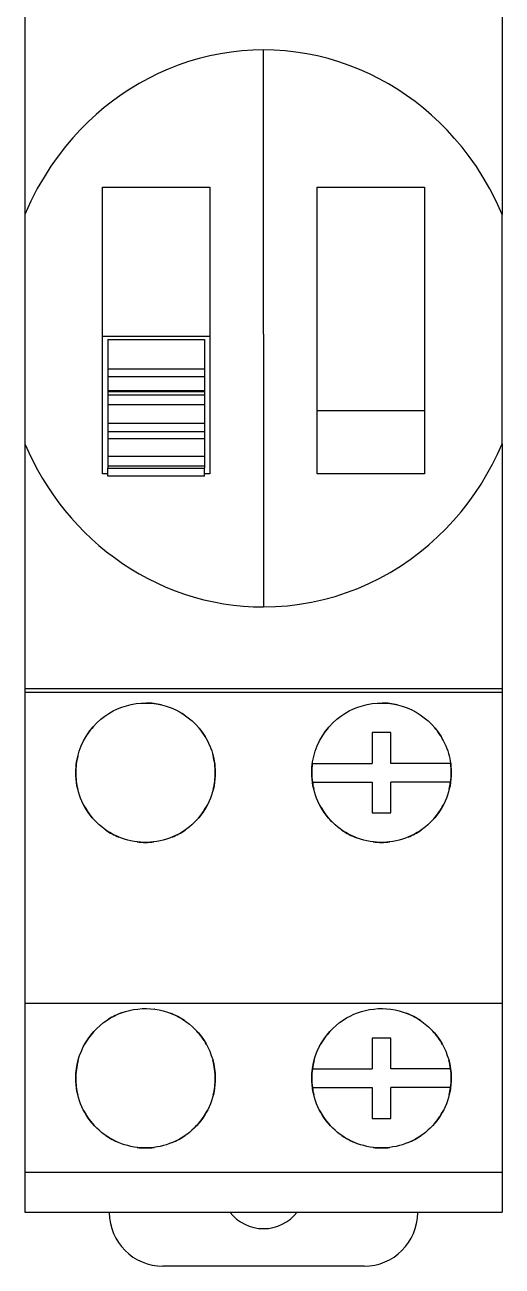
# Model space of a CAD drawing. Header units: millimetres. Extents: x 2268 to 4339, y 1619 to 2163.
# Drawn here: x 4279.38 to 4296.43, y 1779.84 to 1824.19 of the extents above; entities that cross this region are included whole.
import ezdxf

# ---------------------------------------------------------------- set-up
doc = ezdxf.new("R2010")
doc.units = ezdxf.units.MM

msp = doc.modelspace()

# ---------------------------------------------------------------- linework, layer by layer
for p, q in [((4279.38, 1825.39), (4279.38, 1817.421)), ((4296.427, 1825.39), (4296.427, 1817.421)), ((4285.606, 1822.991), (4285.23, 1822.88)), ((4285.986, 1823.085), (4285.606, 1822.991)), ((4286.368, 1823.162), (4285.986, 1823.085)), ((4286.752, 1823.221), (4286.368, 1823.162)), ((4287.135, 1823.264), (4286.752, 1823.221)), ((4287.519, 1823.289), (4287.135, 1823.264)), ((4287.903, 1823.297), (4287.519, 1823.289)), ((4288.29, 1823.289), (4287.903, 1823.297)), ((4287.903, 1813.148), (4287.903, 1823.297)), ((4288.676, 1823.263), (4288.29, 1823.289)), ((4289.061, 1823.22), (4288.676, 1823.263)), ((4289.447, 1823.16), (4289.061, 1823.22)), ((4289.832, 1823.082), (4289.447, 1823.16)), ((4290.214, 1822.987), (4289.832, 1823.082)), ((4290.592, 1822.876), (4290.214, 1822.987)), ((4284.497, 1822.611), (4284.142, 1822.453)), ((4284.86, 1822.753), (4284.497, 1822.611)), ((4285.23, 1822.88), (4284.86, 1822.753)), ((4290.963, 1822.747), (4290.592, 1822.876)), ((4291.328, 1822.603), (4290.963, 1822.747)), ((4291.684, 1822.444), (4291.328, 1822.603)), ((4283.458, 1822.097), (4283.132, 1821.899)), ((4283.795, 1822.282), (4283.458, 1822.097)), ((4284.142, 1822.453), (4283.795, 1822.282)), ((4292.031, 1822.271), (4291.684, 1822.444)), ((4292.369, 1822.084), (4292.031, 1822.271)), ((4292.697, 1821.885), (4292.369, 1822.084)), ((4282.816, 1821.69), (4282.51, 1821.469)), ((4283.132, 1821.899), (4282.816, 1821.69)), ((4293.013, 1821.674), (4292.697, 1821.885)), ((4293.319, 1821.452), (4293.013, 1821.674)), ((4282.213, 1821.236), (4281.924, 1820.989)), ((4282.51, 1821.469), (4282.213, 1821.236)), ((4293.615, 1821.218), (4293.319, 1821.452)), ((4293.903, 1820.97), (4293.615, 1821.218)), ((4281.642, 1820.728), (4281.366, 1820.451)), ((4281.924, 1820.989), (4281.642, 1820.728)), ((4294.185, 1820.709), (4293.903, 1820.97)), ((4294.46, 1820.431), (4294.185, 1820.709)), ((4281.366, 1820.451), (4281.095, 1820.156)), ((4294.729, 1820.137), (4294.46, 1820.431)), ((4280.829, 1819.842), (4280.568, 1819.505)), ((4281.095, 1820.156), (4280.829, 1819.842)), ((4294.993, 1819.822), (4294.729, 1820.137)), ((4295.252, 1819.487), (4294.993, 1819.822)), ((4280.568, 1819.505), (4280.313, 1819.145)), ((4295.505, 1819.128), (4295.252, 1819.487)), ((4280.313, 1819.145), (4280.064, 1818.757)), ((4295.751, 1818.742), (4295.505, 1819.128)), ((4280.064, 1818.757), (4279.824, 1818.341)), ((4295.988, 1818.33), (4295.751, 1818.742)), ((4279.824, 1818.341), (4279.595, 1817.896)), ((4282.157, 1808.152), (4282.157, 1818.399)), ((4282.157, 1818.399), (4285.988, 1818.399)), ((4285.988, 1818.399), (4285.988, 1808.152)), ((4289.819, 1808.152), (4289.819, 1818.399)), ((4289.819, 1818.399), (4293.65, 1818.399)), ((4293.65, 1818.399), (4293.65, 1808.152)), ((4296.214, 1817.89), (4295.988, 1818.33)), ((4279.595, 1817.896), (4279.38, 1817.421)), ((4296.427, 1817.421), (4296.214, 1817.89)), ((4279.38, 1817.421), (4279.38, 1809.229)), ((4296.427, 1809.229), (4296.427, 1817.421)), ((4287.903, 1813.148), (4287.903, 1803.395)), ((4282.157, 1813.069), (4285.988, 1813.069)), ((4282.349, 1812.952), (4285.796, 1812.952)), ((4282.349, 1812.952), (4282.349, 1812.909)), ((4282.349, 1812.909), (4282.349, 1812.866)), ((4282.349, 1812.866), (4282.349, 1812.822)), ((4282.349, 1812.822), (4282.349, 1812.779)), ((4282.349, 1812.779), (4282.349, 1812.736)), ((4282.349, 1812.736), (4282.349, 1812.694)), ((4285.796, 1812.952), (4285.796, 1812.909)), ((4285.796, 1812.909), (4285.796, 1812.866)), ((4285.796, 1812.866), (4285.796, 1812.822)), ((4285.796, 1812.822), (4285.796, 1812.779)), ((4285.796, 1812.779), (4285.796, 1812.736)), ((4285.796, 1812.736), (4285.796, 1812.694)), ((4282.349, 1812.694), (4282.349, 1812.651)), ((4282.349, 1812.651), (4282.349, 1812.609)), ((4282.349, 1812.609), (4282.349, 1812.568)), ((4282.349, 1812.568), (4282.349, 1812.527)), ((4282.349, 1812.527), (4282.349, 1812.487)), ((4282.349, 1812.487), (4282.349, 1812.447)), ((4282.349, 1812.447), (4282.349, 1812.408)), ((4282.349, 1812.408), (4282.349, 1812.371)), ((4282.349, 1812.371), (4282.349, 1812.334)), ((4282.349, 1812.334), (4282.349, 1812.298)), ((4282.349, 1812.298), (4282.349, 1812.263)), ((4282.349, 1812.263), (4282.349, 1812.23)), ((4285.796, 1812.694), (4285.796, 1812.651)), ((4285.796, 1812.651), (4285.796, 1812.609)), ((4285.796, 1812.609), (4285.796, 1812.568)), ((4285.796, 1812.568), (4285.796, 1812.527)), ((4285.796, 1812.527), (4285.796, 1812.487)), ((4285.796, 1812.487), (4285.796, 1812.447)), ((4285.796, 1812.447), (4285.796, 1812.408)), ((4285.796, 1812.408), (4285.796, 1812.371)), ((4285.796, 1812.371), (4285.796, 1812.334)), ((4285.796, 1812.334), (4285.796, 1812.298)), ((4285.796, 1812.298), (4285.796, 1812.263)), ((4285.796, 1812.263), (4285.796, 1812.23)), ((4282.349, 1812.23), (4282.349, 1812.198)), ((4282.349, 1812.198), (4282.349, 1812.167)), ((4282.349, 1812.167), (4282.349, 1812.137)), ((4282.349, 1812.137), (4282.349, 1812.109)), ((4282.349, 1812.109), (4282.349, 1812.083)), ((4282.349, 1812.083), (4282.349, 1812.058)), ((4282.349, 1812.058), (4282.349, 1812.034)), ((4282.349, 1812.034), (4282.349, 1812.013)), ((4282.349, 1812.013), (4282.349, 1811.993)), ((4282.349, 1811.993), (4282.349, 1811.975)), ((4282.349, 1811.975), (4282.349, 1811.958)), ((4282.349, 1811.958), (4282.349, 1811.944)), ((4282.349, 1811.944), (4282.349, 1811.931)), ((4282.349, 1811.931), (4282.349, 1811.92)), ((4282.349, 1811.92), (4282.349, 1811.911)), ((4282.349, 1811.911), (4282.349, 1811.904)), ((4282.349, 1811.904), (4282.349, 1811.899)), ((4282.349, 1811.899), (4285.796, 1811.899)), ((4282.349, 1811.899), (4282.349, 1811.631)), ((4285.796, 1812.23), (4285.796, 1812.198)), ((4285.796, 1812.198), (4285.796, 1812.167)), ((4285.796, 1812.167), (4285.796, 1812.137)), ((4285.796, 1812.137), (4285.796, 1812.109)), ((4285.796, 1812.109), (4285.796, 1812.083)), ((4285.796, 1812.083), (4285.796, 1812.058)), ((4285.796, 1812.058), (4285.796, 1812.034)), ((4285.796, 1812.034), (4285.796, 1812.013)), ((4285.796, 1812.013), (4285.796, 1811.993)), ((4285.796, 1811.993), (4285.796, 1811.975)), ((4285.796, 1811.975), (4285.796, 1811.958)), ((4285.796, 1811.958), (4285.796, 1811.944)), ((4285.796, 1811.944), (4285.796, 1811.931)), ((4285.796, 1811.931), (4285.796, 1811.92)), ((4285.796, 1811.92), (4285.796, 1811.911)), ((4285.796, 1811.911), (4285.796, 1811.904)), ((4285.796, 1811.904), (4285.796, 1811.899)), ((4285.796, 1811.899), (4285.796, 1811.631)), ((4282.349, 1811.631), (4285.796, 1811.631)), ((4282.349, 1811.631), (4282.349, 1811.131)), ((4285.796, 1811.631), (4285.796, 1811.131)), ((4282.349, 1811.131), (4282.349, 1811.099)), ((4282.349, 1811.131), (4285.796, 1811.131)), ((4282.349, 1811.099), (4282.349, 1811.097)), ((4282.349, 1811.099), (4285.796, 1811.099)), ((4282.349, 1811.097), (4282.349, 1811.095)), ((4282.349, 1811.095), (4282.349, 1811.092)), ((4282.349, 1811.092), (4282.349, 1811.089)), ((4282.349, 1811.089), (4282.349, 1811.085)), ((4282.349, 1811.085), (4282.349, 1811.08)), ((4282.349, 1811.08), (4282.349, 1811.075)), ((4282.349, 1811.075), (4282.349, 1811.07)), ((4282.349, 1811.07), (4282.349, 1811.064)), ((4282.349, 1811.064), (4282.349, 1811.057)), ((4282.349, 1811.057), (4282.349, 1811.05)), ((4282.349, 1811.05), (4282.349, 1811.042)), ((4282.349, 1811.042), (4282.349, 1811.034)), ((4282.349, 1811.034), (4282.349, 1811.026)), ((4282.349, 1811.026), (4282.349, 1811.017)), ((4282.349, 1811.017), (4282.349, 1811.007)), ((4282.349, 1811.007), (4282.349, 1810.998)), ((4282.349, 1810.998), (4282.349, 1810.987)), ((4282.349, 1810.987), (4282.349, 1810.977)), ((4282.349, 1810.977), (4282.349, 1810.96)), ((4282.349, 1810.977), (4285.796, 1810.977)), ((4282.349, 1810.96), (4282.349, 1810.943)), ((4282.349, 1810.943), (4282.349, 1810.925)), ((4285.796, 1811.131), (4285.796, 1811.099)), ((4285.796, 1811.099), (4285.796, 1811.097)), ((4285.796, 1811.097), (4285.796, 1811.095)), ((4285.796, 1811.095), (4285.796, 1811.092)), ((4285.796, 1811.092), (4285.796, 1811.089)), ((4285.796, 1811.089), (4285.796, 1811.085)), ((4285.796, 1811.085), (4285.796, 1811.08)), ((4285.796, 1811.08), (4285.796, 1811.075)), ((4285.796, 1811.075), (4285.796, 1811.07)), ((4285.796, 1811.07), (4285.796, 1811.064)), ((4285.796, 1811.064), (4285.796, 1811.057)), ((4285.796, 1811.057), (4285.796, 1811.05)), ((4285.796, 1811.05), (4285.796, 1811.042)), ((4285.796, 1811.042), (4285.796, 1811.034)), ((4285.796, 1811.034), (4285.796, 1811.026)), ((4285.796, 1811.026), (4285.796, 1811.017)), ((4285.796, 1811.017), (4285.796, 1811.007)), ((4285.796, 1811.007), (4285.796, 1810.998)), ((4285.796, 1810.998), (4285.796, 1810.987)), ((4285.796, 1810.987), (4285.796, 1810.977)), ((4285.796, 1810.977), (4285.796, 1810.96)), ((4285.796, 1810.96), (4285.796, 1810.943)), ((4285.796, 1810.943), (4285.796, 1810.925)), ((4282.349, 1810.925), (4282.349, 1810.906)), ((4282.349, 1810.906), (4282.349, 1810.887)), ((4282.349, 1810.887), (4282.349, 1810.868)), ((4282.349, 1810.868), (4282.349, 1810.848)), ((4282.349, 1810.848), (4282.349, 1810.828)), ((4282.349, 1810.828), (4282.349, 1810.808)), ((4282.349, 1810.808), (4282.349, 1810.788)), ((4282.349, 1810.788), (4282.349, 1810.769)), ((4282.349, 1810.769), (4282.349, 1810.749)), ((4282.349, 1810.749), (4282.349, 1810.73)), ((4282.349, 1810.73), (4282.349, 1810.711)), ((4282.349, 1810.711), (4282.349, 1810.693)), ((4282.349, 1810.693), (4282.349, 1810.675)), ((4282.349, 1810.675), (4282.349, 1810.658)), ((4282.349, 1810.658), (4282.349, 1810.642)), ((4282.349, 1810.642), (4282.349, 1810.626)), ((4282.349, 1810.626), (4282.349, 1809.962)), ((4282.349, 1810.626), (4285.796, 1810.626)), ((4285.796, 1810.925), (4285.796, 1810.906)), ((4285.796, 1810.906), (4285.796, 1810.887)), ((4285.796, 1810.887), (4285.796, 1810.868)), ((4285.796, 1810.868), (4285.796, 1810.848)), ((4285.796, 1810.848), (4285.796, 1810.828)), ((4285.796, 1810.828), (4285.796, 1810.808)), ((4285.796, 1810.808), (4285.796, 1810.788)), ((4285.796, 1810.788), (4285.796, 1810.769)), ((4285.796, 1810.769), (4285.796, 1810.749)), ((4285.796, 1810.749), (4285.796, 1810.73)), ((4285.796, 1810.73), (4285.796, 1810.711)), ((4285.796, 1810.711), (4285.796, 1810.693)), ((4285.796, 1810.693), (4285.796, 1810.675)), ((4285.796, 1810.675), (4285.796, 1810.658)), ((4285.796, 1810.658), (4285.796, 1810.642)), ((4285.796, 1810.642), (4285.796, 1810.626)), ((4285.796, 1810.626), (4285.796, 1809.962)), ((4293.65, 1810.402), (4289.819, 1810.402)), ((4282.349, 1809.962), (4282.349, 1809.666)), ((4282.349, 1809.962), (4285.796, 1809.962)), ((4282.349, 1809.666), (4282.349, 1809.646)), ((4282.349, 1809.666), (4285.796, 1809.666)), ((4282.349, 1809.646), (4282.349, 1809.627)), ((4282.349, 1809.627), (4282.349, 1809.607)), ((4282.349, 1809.607), (4282.349, 1809.589)), ((4285.796, 1809.962), (4285.796, 1809.666)), ((4285.796, 1809.666), (4285.796, 1809.646)), ((4285.796, 1809.646), (4285.796, 1809.627)), ((4285.796, 1809.627), (4285.796, 1809.607)), ((4285.796, 1809.607), (4285.796, 1809.589)), ((4279.38, 1809.229), (4279.38, 1800.482)), ((4279.38, 1809.229), (4279.522, 1808.91)), ((4282.349, 1809.589), (4282.349, 1809.57)), ((4282.349, 1809.57), (4282.349, 1809.553)), ((4282.349, 1809.553), (4282.349, 1809.536)), ((4282.349, 1809.536), (4282.349, 1809.52)), ((4282.349, 1809.52), (4282.349, 1809.504)), ((4282.349, 1809.504), (4282.349, 1809.49)), ((4282.349, 1809.49), (4282.349, 1809.476)), ((4282.349, 1809.476), (4282.349, 1809.464)), ((4282.349, 1809.464), (4282.349, 1809.452)), ((4282.349, 1809.452), (4282.349, 1809.442)), ((4282.349, 1809.442), (4282.349, 1809.433)), ((4282.349, 1809.433), (4282.349, 1809.425)), ((4282.349, 1809.425), (4282.349, 1809.419)), ((4282.349, 1809.419), (4282.349, 1809.414)), ((4282.349, 1809.414), (4282.349, 1809.41)), ((4282.349, 1809.41), (4282.349, 1808.789)), ((4282.349, 1809.41), (4285.796, 1809.41)), ((4285.796, 1809.589), (4285.796, 1809.57)), ((4285.796, 1809.57), (4285.796, 1809.553)), ((4285.796, 1809.553), (4285.796, 1809.536)), ((4285.796, 1809.536), (4285.796, 1809.52)), ((4285.796, 1809.52), (4285.796, 1809.504)), ((4285.796, 1809.504), (4285.796, 1809.49)), ((4285.796, 1809.49), (4285.796, 1809.476)), ((4285.796, 1809.476), (4285.796, 1809.464)), ((4285.796, 1809.464), (4285.796, 1809.452)), ((4285.796, 1809.452), (4285.796, 1809.442)), ((4285.796, 1809.442), (4285.796, 1809.433)), ((4285.796, 1809.433), (4285.796, 1809.425)), ((4285.796, 1809.425), (4285.796, 1809.419)), ((4285.796, 1809.419), (4285.796, 1809.414)), ((4285.796, 1809.414), (4285.796, 1809.41)), ((4285.796, 1809.41), (4285.796, 1808.789)), ((4296.26, 1808.856), (4296.427, 1809.229)), ((4296.427, 1809.229), (4296.427, 1800.482)), ((4279.522, 1808.91), (4279.674, 1808.597)), ((4282.349, 1808.789), (4282.349, 1808.772)), ((4282.349, 1808.789), (4285.796, 1808.789)), ((4282.349, 1808.772), (4282.349, 1808.754)), ((4282.349, 1808.754), (4282.349, 1808.735)), ((4282.349, 1808.735), (4282.349, 1808.716)), ((4282.349, 1808.716), (4282.349, 1808.696)), ((4285.796, 1808.789), (4285.796, 1808.772)), ((4285.796, 1808.772), (4285.796, 1808.754)), ((4285.796, 1808.754), (4285.796, 1808.735)), ((4285.796, 1808.735), (4285.796, 1808.716)), ((4285.796, 1808.716), (4285.796, 1808.696)), ((4296.078, 1808.492), (4296.26, 1808.856)), ((4279.674, 1808.597), (4279.837, 1808.289)), ((4279.837, 1808.289), (4280.011, 1807.987)), ((4282.349, 1808.696), (4282.349, 1808.677)), ((4282.349, 1808.677), (4282.349, 1808.657)), ((4282.349, 1808.657), (4282.349, 1808.637)), ((4282.349, 1808.637), (4282.349, 1808.617)), ((4282.349, 1808.617), (4282.349, 1808.598)), ((4282.349, 1808.598), (4282.349, 1808.578)), ((4282.349, 1808.578), (4282.349, 1808.559)), ((4282.349, 1808.559), (4282.349, 1808.54)), ((4282.349, 1808.54), (4282.349, 1808.522)), ((4282.349, 1808.522), (4282.349, 1808.504)), ((4282.349, 1808.504), (4282.349, 1808.487)), ((4282.349, 1808.487), (4282.349, 1808.471)), ((4282.349, 1808.471), (4282.349, 1808.456)), ((4282.349, 1808.456), (4282.349, 1808.441)), ((4282.349, 1808.441), (4282.349, 1808.432)), ((4282.349, 1808.441), (4285.796, 1808.441)), ((4282.349, 1808.432), (4282.349, 1808.424)), ((4282.349, 1808.424), (4282.349, 1808.416)), ((4282.349, 1808.416), (4282.349, 1808.408)), ((4282.349, 1808.408), (4282.349, 1808.401)), ((4282.349, 1808.401), (4282.349, 1808.394)), ((4282.349, 1808.394), (4282.349, 1808.388)), ((4282.349, 1808.388), (4282.349, 1808.383)), ((4282.349, 1808.383), (4282.349, 1808.378)), ((4282.349, 1808.378), (4282.349, 1808.373)), ((4282.349, 1808.373), (4282.349, 1808.37)), ((4282.349, 1808.37), (4282.349, 1808.366)), ((4282.349, 1808.366), (4282.349, 1808.364)), ((4282.349, 1808.364), (4282.349, 1808.362)), ((4282.349, 1808.362), (4282.349, 1808.36)), ((4282.349, 1808.36), (4282.349, 1808.359)), ((4282.349, 1808.063), (4282.349, 1808.359)), ((4282.349, 1808.359), (4282.349, 1808.359)), ((4282.349, 1808.359), (4282.779, 1808.359)), ((4282.779, 1808.359), (4283.21, 1808.359)), ((4283.21, 1808.359), (4283.641, 1808.359)), ((4283.641, 1808.359), (4284.072, 1808.359)), ((4284.072, 1808.359), (4284.503, 1808.359)), ((4284.503, 1808.359), (4284.934, 1808.359)), ((4284.934, 1808.359), (4285.365, 1808.359)), ((4285.365, 1808.359), (4285.796, 1808.359)), ((4285.796, 1808.696), (4285.796, 1808.677)), ((4285.796, 1808.677), (4285.796, 1808.657)), ((4285.796, 1808.657), (4285.796, 1808.637)), ((4285.796, 1808.637), (4285.796, 1808.617)), ((4285.796, 1808.617), (4285.796, 1808.598)), ((4285.796, 1808.598), (4285.796, 1808.578)), ((4285.796, 1808.578), (4285.796, 1808.559)), ((4285.796, 1808.559), (4285.796, 1808.54)), ((4285.796, 1808.54), (4285.796, 1808.522)), ((4285.796, 1808.522), (4285.796, 1808.504)), ((4285.796, 1808.504), (4285.796, 1808.487)), ((4285.796, 1808.487), (4285.796, 1808.471)), ((4285.796, 1808.471), (4285.796, 1808.456)), ((4285.796, 1808.456), (4285.796, 1808.441)), ((4285.796, 1808.441), (4285.796, 1808.432)), ((4285.796, 1808.432), (4285.796, 1808.424)), ((4285.796, 1808.424), (4285.796, 1808.416)), ((4285.796, 1808.416), (4285.796, 1808.408)), ((4285.796, 1808.408), (4285.796, 1808.401)), ((4285.796, 1808.401), (4285.796, 1808.394)), ((4285.796, 1808.394), (4285.796, 1808.388)), ((4285.796, 1808.388), (4285.796, 1808.383)), ((4285.796, 1808.383), (4285.796, 1808.378)), ((4285.796, 1808.378), (4285.796, 1808.373)), ((4285.796, 1808.373), (4285.796, 1808.37)), ((4285.796, 1808.37), (4285.796, 1808.366)), ((4285.796, 1808.366), (4285.796, 1808.364)), ((4285.796, 1808.364), (4285.796, 1808.362)), ((4285.796, 1808.362), (4285.796, 1808.36)), ((4285.796, 1808.36), (4285.796, 1808.359)), ((4285.796, 1808.359), (4285.796, 1808.359)), ((4285.796, 1808.063), (4285.796, 1808.359)), ((4295.883, 1808.136), (4296.078, 1808.492)), ((4280.011, 1807.987), (4280.196, 1807.691)), ((4282.349, 1808.152), (4282.157, 1808.152)), ((4285.796, 1808.063), (4282.349, 1808.063)), ((4285.988, 1808.152), (4285.796, 1808.152)), ((4293.65, 1808.152), (4289.819, 1808.152)), ((4295.673, 1807.788), (4295.883, 1808.136)), ((4280.196, 1807.691), (4280.39, 1807.402)), ((4280.39, 1807.402), (4280.595, 1807.119)), ((4295.211, 1807.118), (4295.449, 1807.449)), ((4295.449, 1807.449), (4295.673, 1807.788)), ((4280.595, 1807.119), (4280.81, 1806.844)), ((4294.958, 1806.798), (4295.211, 1807.118)), ((4280.81, 1806.844), (4281.035, 1806.577)), ((4281.035, 1806.577), (4281.269, 1806.318)), ((4294.692, 1806.486), (4294.958, 1806.798)), ((4281.269, 1806.318), (4281.512, 1806.067)), ((4281.512, 1806.067), (4281.765, 1805.826)), ((4294.116, 1805.895), (4294.411, 1806.185)), ((4294.411, 1806.185), (4294.692, 1806.486)), ((4281.765, 1805.826), (4282.027, 1805.593)), ((4293.483, 1805.35), (4293.807, 1805.616)), ((4293.807, 1805.616), (4294.116, 1805.895)), ((4282.027, 1805.593), (4282.298, 1805.37)), ((4282.298, 1805.37), (4282.577, 1805.157)), ((4293.146, 1805.096), (4293.483, 1805.35)), ((4282.577, 1805.157), (4282.865, 1804.954)), ((4282.865, 1804.954), (4283.161, 1804.762)), ((4283.161, 1804.762), (4283.465, 1804.58)), ((4292.43, 1804.632), (4292.794, 1804.856)), ((4292.794, 1804.856), (4293.146, 1805.096)), ((4283.465, 1804.58), (4283.776, 1804.41)), ((4283.776, 1804.41), (4284.095, 1804.253)), ((4291.668, 1804.232), (4292.054, 1804.423)), ((4292.054, 1804.423), (4292.43, 1804.632)), ((4284.095, 1804.253), (4284.42, 1804.107)), ((4284.42, 1804.107), (4284.751, 1803.974)), ((4284.751, 1803.974), (4285.087, 1803.854)), ((4285.087, 1803.854), (4285.429, 1803.748)), ((4290.458, 1803.771), (4290.869, 1803.906)), ((4290.869, 1803.906), (4291.272, 1804.059)), ((4291.272, 1804.059), (4291.668, 1804.232)), ((4285.429, 1803.748), (4285.775, 1803.655)), ((4285.775, 1803.655), (4286.125, 1803.576)), ((4286.125, 1803.576), (4286.477, 1803.511)), ((4286.477, 1803.511), (4286.832, 1803.46)), ((4286.832, 1803.46), (4287.188, 1803.424)), ((4287.188, 1803.424), (4287.545, 1803.402)), ((4287.545, 1803.402), (4287.903, 1803.395)), ((4287.903, 1803.395), (4288.335, 1803.406)), ((4288.335, 1803.406), (4288.766, 1803.437)), ((4288.766, 1803.437), (4289.194, 1803.49)), ((4289.194, 1803.49), (4289.62, 1803.563)), ((4289.62, 1803.563), (4290.042, 1803.657)), ((4290.042, 1803.657), (4290.458, 1803.771)), ((4279.38, 1800.482), (4279.38, 1800.346)), ((4279.38, 1800.482), (4296.427, 1800.482)), ((4279.38, 1800.346), (4279.38, 1798.431)), ((4279.38, 1800.346), (4296.427, 1800.346)), ((4296.427, 1800.482), (4296.427, 1800.346)), ((4296.427, 1800.346), (4296.427, 1798.431)), ((4282.843, 1799.815), (4283.007, 1799.868)), ((4283.007, 1799.868), (4283.177, 1799.91)), ((4283.177, 1799.91), (4283.354, 1799.94)), ((4283.354, 1799.94), (4283.536, 1799.958)), ((4283.536, 1799.958), (4283.719, 1799.963)), ((4283.719, 1799.963), (4283.901, 1799.954)), ((4283.901, 1799.954), (4284.081, 1799.932)), ((4284.081, 1799.932), (4284.259, 1799.897)), ((4284.259, 1799.897), (4284.433, 1799.849)), ((4284.433, 1799.849), (4284.603, 1799.789)), ((4291.27, 1799.815), (4291.434, 1799.868)), ((4291.434, 1799.868), (4291.605, 1799.91)), ((4291.605, 1799.91), (4291.782, 1799.94)), ((4291.782, 1799.94), (4291.964, 1799.958)), ((4291.964, 1799.958), (4292.147, 1799.963)), ((4292.147, 1799.963), (4292.329, 1799.954)), ((4292.329, 1799.954), (4292.509, 1799.932)), ((4292.509, 1799.932), (4292.687, 1799.897)), ((4292.687, 1799.897), (4292.861, 1799.849)), ((4292.861, 1799.849), (4293.031, 1799.789)), ((4282.09, 1799.381), (4282.235, 1799.494)), ((4282.235, 1799.494), (4282.382, 1799.593)), ((4282.382, 1799.593), (4282.532, 1799.678)), ((4282.532, 1799.678), (4282.685, 1799.752)), ((4282.685, 1799.752), (4282.843, 1799.815)), ((4284.603, 1799.789), (4284.767, 1799.718)), ((4284.767, 1799.718), (4284.924, 1799.636)), ((4284.924, 1799.636), (4285.074, 1799.543)), ((4285.074, 1799.543), (4285.218, 1799.439)), ((4285.218, 1799.439), (4285.354, 1799.324)), ((4290.518, 1799.381), (4290.663, 1799.494)), ((4290.663, 1799.494), (4290.81, 1799.593)), ((4290.81, 1799.593), (4290.959, 1799.678)), ((4290.959, 1799.678), (4291.112, 1799.752)), ((4291.112, 1799.752), (4291.27, 1799.815)), ((4293.031, 1799.789), (4293.195, 1799.718)), ((4293.195, 1799.718), (4293.352, 1799.636)), ((4293.352, 1799.636), (4293.502, 1799.543)), ((4293.502, 1799.543), (4293.645, 1799.439)), ((4293.645, 1799.439), (4293.782, 1799.324)), ((4281.578, 1798.794), (4281.691, 1798.959)), ((4281.691, 1798.959), (4281.815, 1799.113)), ((4281.815, 1799.113), (4281.949, 1799.253)), ((4281.949, 1799.253), (4282.09, 1799.381)), ((4285.354, 1799.324), (4285.484, 1799.199)), ((4285.484, 1799.199), (4285.604, 1799.065)), ((4285.604, 1799.065), (4285.715, 1798.921)), ((4290.006, 1798.794), (4290.119, 1798.959)), ((4290.119, 1798.959), (4290.243, 1799.113)), ((4290.243, 1799.113), (4290.377, 1799.253)), ((4290.377, 1799.253), (4290.518, 1799.381)), ((4293.782, 1799.324), (4293.911, 1799.199)), ((4293.911, 1799.199), (4294.032, 1799.065)), ((4294.032, 1799.065), (4294.143, 1798.921)), ((4281.391, 1798.431), (4281.478, 1798.617)), ((4281.478, 1798.617), (4281.578, 1798.794)), ((4285.715, 1798.921), (4285.816, 1798.768)), ((4285.816, 1798.768), (4285.907, 1798.605)), ((4285.907, 1798.605), (4285.988, 1798.431)), ((4289.819, 1798.431), (4289.906, 1798.617)), ((4289.906, 1798.617), (4290.006, 1798.794)), ((4291.782, 1798.91), (4291.782, 1797.808)), ((4292.452, 1798.91), (4291.782, 1798.91)), ((4292.452, 1797.808), (4292.452, 1798.91)), ((4294.143, 1798.921), (4294.244, 1798.768)), ((4294.244, 1798.768), (4294.335, 1798.605)), ((4294.335, 1798.605), (4294.415, 1798.431)), ((4279.38, 1798.431), (4279.38, 1789.237)), ((4281.268, 1798.055), (4281.293, 1798.15)), ((4281.293, 1798.15), (4281.322, 1798.245)), ((4281.322, 1798.245), (4281.355, 1798.338)), ((4281.355, 1798.338), (4281.391, 1798.431)), ((4285.988, 1798.431), (4286.022, 1798.344)), ((4286.022, 1798.344), (4286.053, 1798.255)), ((4286.053, 1798.255), (4286.081, 1798.164)), ((4286.081, 1798.164), (4286.106, 1798.071)), ((4286.106, 1798.071), (4286.128, 1797.977)), ((4289.696, 1798.055), (4289.721, 1798.15)), ((4289.721, 1798.15), (4289.75, 1798.245)), ((4289.75, 1798.245), (4289.783, 1798.338)), ((4289.783, 1798.338), (4289.819, 1798.431)), ((4294.415, 1798.431), (4294.45, 1798.344)), ((4294.45, 1798.344), (4294.481, 1798.255)), ((4294.481, 1798.255), (4294.509, 1798.164)), ((4294.509, 1798.164), (4294.534, 1798.071)), ((4294.534, 1798.071), (4294.556, 1797.977)), ((4296.427, 1798.431), (4296.427, 1789.237)), ((4281.201, 1797.572), (4281.207, 1797.67)), ((4281.207, 1797.67), (4281.216, 1797.767)), ((4281.216, 1797.767), (4281.23, 1797.863)), ((4281.23, 1797.863), (4281.247, 1797.959)), ((4281.247, 1797.959), (4281.268, 1798.055)), ((4286.128, 1797.977), (4286.146, 1797.88)), ((4286.146, 1797.88), (4286.16, 1797.781)), ((4286.16, 1797.781), (4286.171, 1797.681)), ((4286.171, 1797.681), (4286.177, 1797.578)), ((4289.629, 1797.572), (4289.635, 1797.67)), ((4289.635, 1797.67), (4289.644, 1797.767)), ((4289.644, 1797.767), (4289.658, 1797.863)), ((4289.65, 1797.808), (4291.782, 1797.808)), ((4289.658, 1797.863), (4289.675, 1797.959)), ((4289.675, 1797.959), (4289.696, 1798.055)), ((4294.585, 1797.808), (4292.452, 1797.808)), ((4294.556, 1797.977), (4294.574, 1797.88)), ((4294.574, 1797.88), (4294.588, 1797.781)), ((4294.588, 1797.781), (4294.599, 1797.681)), ((4294.599, 1797.681), (4294.605, 1797.578)), ((4281.199, 1797.473), (4281.201, 1797.572)), ((4281.202, 1797.356), (4281.199, 1797.473)), ((4281.21, 1797.239), (4281.202, 1797.356)), ((4281.224, 1797.124), (4281.21, 1797.239)), ((4286.169, 1797.239), (4286.155, 1797.124)), ((4286.177, 1797.356), (4286.169, 1797.239)), ((4286.177, 1797.578), (4286.179, 1797.473)), ((4286.179, 1797.473), (4286.177, 1797.356)), ((4289.627, 1797.473), (4289.629, 1797.572)), ((4289.63, 1797.356), (4289.627, 1797.473)), ((4289.638, 1797.239), (4289.63, 1797.356)), ((4289.651, 1797.124), (4289.638, 1797.239)), ((4294.596, 1797.239), (4294.583, 1797.124)), ((4294.604, 1797.356), (4294.596, 1797.239)), ((4294.607, 1797.473), (4294.604, 1797.356)), ((4294.605, 1797.578), (4294.607, 1797.473)), ((4281.242, 1797.01), (4281.224, 1797.124)), ((4281.267, 1796.897), (4281.242, 1797.01)), ((4281.297, 1796.784), (4281.267, 1796.897)), ((4281.332, 1796.673), (4281.297, 1796.784)), ((4286.082, 1796.784), (4286.047, 1796.673)), ((4286.112, 1796.897), (4286.082, 1796.784)), ((4286.136, 1797.01), (4286.112, 1796.897)), ((4286.155, 1797.124), (4286.136, 1797.01)), ((4289.65, 1797.138), (4291.782, 1797.138)), ((4289.67, 1797.01), (4289.651, 1797.124)), ((4289.695, 1796.897), (4289.67, 1797.01)), ((4289.724, 1796.784), (4289.695, 1796.897)), ((4289.76, 1796.673), (4289.724, 1796.784)), ((4291.782, 1797.138), (4291.782, 1796.037)), ((4294.585, 1797.138), (4292.452, 1797.138)), ((4292.452, 1796.037), (4292.452, 1797.138)), ((4294.51, 1796.784), (4294.475, 1796.673)), ((4294.54, 1796.897), (4294.51, 1796.784)), ((4294.564, 1797.01), (4294.54, 1796.897)), ((4294.583, 1797.124), (4294.564, 1797.01)), ((4281.372, 1796.563), (4281.332, 1796.673)), ((4281.417, 1796.455), (4281.372, 1796.563)), ((4281.468, 1796.349), (4281.417, 1796.455)), ((4281.523, 1796.246), (4281.468, 1796.349)), ((4285.911, 1796.349), (4285.856, 1796.246)), ((4285.961, 1796.455), (4285.911, 1796.349)), ((4286.007, 1796.563), (4285.961, 1796.455)), ((4286.047, 1796.673), (4286.007, 1796.563)), ((4289.8, 1796.563), (4289.76, 1796.673)), ((4289.845, 1796.455), (4289.8, 1796.563)), ((4289.895, 1796.349), (4289.845, 1796.455)), ((4289.95, 1796.246), (4289.895, 1796.349)), ((4294.339, 1796.349), (4294.284, 1796.246)), ((4294.389, 1796.455), (4294.339, 1796.349)), ((4294.435, 1796.563), (4294.389, 1796.455)), ((4294.475, 1796.673), (4294.435, 1796.563)), ((4281.582, 1796.146), (4281.523, 1796.246)), ((4281.646, 1796.049), (4281.582, 1796.146)), ((4281.715, 1795.955), (4281.646, 1796.049)), ((4281.789, 1795.864), (4281.715, 1795.955)), ((4281.866, 1795.777), (4281.789, 1795.864)), ((4285.59, 1795.865), (4285.512, 1795.777)), ((4285.663, 1795.955), (4285.59, 1795.865)), ((4285.732, 1796.049), (4285.663, 1795.955)), ((4285.797, 1796.146), (4285.732, 1796.049)), ((4285.856, 1796.246), (4285.797, 1796.146)), ((4290.01, 1796.146), (4289.95, 1796.246)), ((4290.074, 1796.049), (4290.01, 1796.146)), ((4290.143, 1795.955), (4290.074, 1796.049)), ((4290.216, 1795.864), (4290.143, 1795.955)), ((4290.294, 1795.777), (4290.216, 1795.864)), ((4291.782, 1796.037), (4292.452, 1796.037)), ((4294.018, 1795.865), (4293.94, 1795.777)), ((4294.091, 1795.955), (4294.018, 1795.865)), ((4294.16, 1796.049), (4294.091, 1795.955)), ((4294.224, 1796.146), (4294.16, 1796.049)), ((4294.284, 1796.246), (4294.224, 1796.146)), ((4281.949, 1795.693), (4281.866, 1795.777)), ((4282.034, 1795.613), (4281.949, 1795.693)), ((4282.124, 1795.537), (4282.034, 1795.613)), ((4282.217, 1795.465), (4282.124, 1795.537)), ((4282.312, 1795.398), (4282.217, 1795.465)), ((4285.162, 1795.466), (4285.067, 1795.399)), ((4285.255, 1795.537), (4285.162, 1795.466)), ((4285.345, 1795.613), (4285.255, 1795.537)), ((4285.43, 1795.693), (4285.345, 1795.613)), ((4285.512, 1795.777), (4285.43, 1795.693)), ((4290.376, 1795.693), (4290.294, 1795.777)), ((4290.462, 1795.613), (4290.376, 1795.693)), ((4290.552, 1795.537), (4290.462, 1795.613)), ((4290.645, 1795.465), (4290.552, 1795.537)), ((4290.74, 1795.398), (4290.645, 1795.465)), ((4293.59, 1795.466), (4293.495, 1795.399)), ((4293.683, 1795.537), (4293.59, 1795.466)), ((4293.772, 1795.613), (4293.683, 1795.537)), ((4293.858, 1795.693), (4293.772, 1795.613)), ((4293.94, 1795.777), (4293.858, 1795.693)), ((4282.411, 1795.336), (4282.312, 1795.398)), ((4282.396, 1795.345), (4282.396, 1795.345)), ((4282.512, 1795.279), (4282.411, 1795.336)), ((4282.615, 1795.226), (4282.512, 1795.279)), ((4282.721, 1795.179), (4282.615, 1795.226)), ((4282.83, 1795.136), (4282.721, 1795.179)), ((4282.941, 1795.099), (4282.83, 1795.136)), ((4283.054, 1795.066), (4282.941, 1795.099)), ((4283.169, 1795.039), (4283.054, 1795.066)), ((4283.284, 1795.017), (4283.169, 1795.039)), ((4283.4, 1795), (4283.284, 1795.017)), ((4283.516, 1794.989), (4283.4, 1795)), ((4283.632, 1794.983), (4283.516, 1794.989)), ((4283.748, 1794.983), (4283.632, 1794.983)), ((4283.864, 1794.989), (4283.748, 1794.983)), ((4283.98, 1795), (4283.864, 1794.989)), ((4284.095, 1795.017), (4283.98, 1795)), ((4284.211, 1795.039), (4284.095, 1795.017)), ((4284.325, 1795.066), (4284.211, 1795.039)), ((4284.438, 1795.099), (4284.325, 1795.066)), ((4284.549, 1795.136), (4284.438, 1795.099)), ((4284.658, 1795.179), (4284.549, 1795.136)), ((4284.764, 1795.227), (4284.658, 1795.179)), ((4284.868, 1795.279), (4284.764, 1795.227)), ((4284.969, 1795.337), (4284.868, 1795.279)), ((4285.067, 1795.399), (4284.969, 1795.337)), ((4290.839, 1795.336), (4290.74, 1795.398)), ((4290.939, 1795.279), (4290.839, 1795.336)), ((4291.043, 1795.226), (4290.939, 1795.279)), ((4291.149, 1795.179), (4291.043, 1795.226)), ((4291.258, 1795.136), (4291.149, 1795.179)), ((4291.369, 1795.099), (4291.258, 1795.136)), ((4291.482, 1795.066), (4291.369, 1795.099)), ((4291.596, 1795.039), (4291.482, 1795.066)), ((4291.712, 1795.017), (4291.596, 1795.039)), ((4291.828, 1795), (4291.712, 1795.017)), ((4291.944, 1794.989), (4291.828, 1795)), ((4292.06, 1794.983), (4291.944, 1794.989)), ((4292.176, 1794.983), (4292.06, 1794.983)), ((4292.292, 1794.989), (4292.176, 1794.983)), ((4292.407, 1795), (4292.292, 1794.989)), ((4292.523, 1795.017), (4292.407, 1795)), ((4292.639, 1795.039), (4292.523, 1795.017)), ((4292.753, 1795.066), (4292.639, 1795.039)), ((4292.866, 1795.099), (4292.753, 1795.066)), ((4292.977, 1795.136), (4292.866, 1795.099)), ((4293.086, 1795.179), (4292.977, 1795.136)), ((4293.192, 1795.227), (4293.086, 1795.179)), ((4293.295, 1795.279), (4293.192, 1795.227)), ((4293.396, 1795.337), (4293.295, 1795.279)), ((4293.495, 1795.399), (4293.396, 1795.337)), ((4293.41, 1795.345), (4293.41, 1795.345)), ((4279.38, 1789.237), (4296.427, 1789.237)), ((4279.38, 1789.237), (4279.38, 1783.203)), ((4296.427, 1789.237), (4296.427, 1783.203)), ((4282.441, 1788.711), (4282.568, 1788.78)), ((4282.568, 1788.78), (4282.698, 1788.84)), ((4282.698, 1788.84), (4282.831, 1788.893)), ((4282.831, 1788.893), (4282.971, 1788.939)), ((4282.971, 1788.939), (4283.115, 1788.978)), ((4283.115, 1788.978), (4283.264, 1789.008)), ((4283.264, 1789.008), (4283.415, 1789.03)), ((4283.415, 1789.03), (4283.567, 1789.043)), ((4283.567, 1789.043), (4283.72, 1789.045)), ((4283.72, 1789.045), (4283.873, 1789.039)), ((4283.873, 1789.039), (4284.025, 1789.023)), ((4284.025, 1789.023), (4284.175, 1788.997)), ((4284.175, 1788.997), (4284.324, 1788.963)), ((4284.324, 1788.963), (4284.469, 1788.92)), ((4284.469, 1788.92), (4284.611, 1788.868)), ((4284.611, 1788.868), (4284.749, 1788.809)), ((4284.749, 1788.809), (4284.882, 1788.741)), ((4290.869, 1788.711), (4290.996, 1788.78)), ((4290.996, 1788.78), (4291.125, 1788.84)), ((4291.125, 1788.84), (4291.259, 1788.893)), ((4291.259, 1788.893), (4291.399, 1788.939)), ((4291.399, 1788.939), (4291.543, 1788.978)), ((4291.543, 1788.978), (4291.692, 1789.008)), ((4291.692, 1789.008), (4291.843, 1789.03)), ((4291.843, 1789.03), (4291.995, 1789.043)), ((4291.995, 1789.043), (4292.148, 1789.045)), ((4292.148, 1789.045), (4292.3, 1789.039)), ((4292.3, 1789.039), (4292.452, 1789.023)), ((4292.452, 1789.023), (4292.603, 1788.997)), ((4292.603, 1788.997), (4292.751, 1788.963)), ((4292.751, 1788.963), (4292.897, 1788.92)), ((4292.897, 1788.92), (4293.039, 1788.868)), ((4293.039, 1788.868), (4293.177, 1788.809)), ((4293.177, 1788.809), (4293.31, 1788.741)), ((4281.84, 1788.223), (4281.952, 1788.339)), ((4281.952, 1788.339), (4282.07, 1788.446)), ((4282.07, 1788.446), (4282.192, 1788.544)), ((4282.192, 1788.544), (4282.316, 1788.632)), ((4282.316, 1788.632), (4282.441, 1788.711)), ((4284.882, 1788.741), (4285.011, 1788.666)), ((4285.011, 1788.666), (4285.135, 1788.583)), ((4285.135, 1788.583), (4285.255, 1788.492)), ((4285.255, 1788.492), (4285.369, 1788.394)), ((4285.369, 1788.394), (4285.477, 1788.289)), ((4290.268, 1788.223), (4290.38, 1788.339)), ((4290.38, 1788.339), (4290.498, 1788.446)), ((4290.498, 1788.446), (4290.619, 1788.544)), ((4290.619, 1788.544), (4290.744, 1788.632)), ((4290.744, 1788.632), (4290.869, 1788.711)), ((4293.31, 1788.741), (4293.439, 1788.666)), ((4293.439, 1788.666), (4293.563, 1788.583)), ((4293.563, 1788.583), (4293.682, 1788.492)), ((4293.682, 1788.492), (4293.796, 1788.394)), ((4293.796, 1788.394), (4293.905, 1788.289)), ((4281.549, 1787.827), (4281.638, 1787.967)), ((4281.638, 1787.967), (4281.735, 1788.099)), ((4281.735, 1788.099), (4281.84, 1788.223)), ((4285.477, 1788.289), (4285.579, 1788.177)), ((4285.579, 1788.177), (4285.674, 1788.059)), ((4285.674, 1788.059), (4285.762, 1787.935)), ((4285.762, 1787.935), (4285.843, 1787.804)), ((4289.976, 1787.827), (4290.066, 1787.967)), ((4290.066, 1787.967), (4290.163, 1788.099)), ((4290.163, 1788.099), (4290.268, 1788.223)), ((4291.782, 1787.992), (4291.782, 1786.891)), ((4292.452, 1787.992), (4291.782, 1787.992)), ((4292.452, 1786.891), (4292.452, 1787.992)), ((4293.905, 1788.289), (4294.007, 1788.177)), ((4294.007, 1788.177), (4294.102, 1788.059)), ((4294.102, 1788.059), (4294.19, 1787.935)), ((4294.19, 1787.935), (4294.271, 1787.804)), ((4281.337, 1787.37), (4281.398, 1787.528)), ((4281.398, 1787.528), (4281.468, 1787.68)), ((4281.468, 1787.68), (4281.549, 1787.827)), ((4285.843, 1787.804), (4285.917, 1787.667)), ((4285.917, 1787.667), (4285.983, 1787.524)), ((4285.983, 1787.524), (4286.04, 1787.375)), ((4289.765, 1787.37), (4289.825, 1787.528)), ((4289.825, 1787.528), (4289.896, 1787.68)), ((4289.896, 1787.68), (4289.976, 1787.827)), ((4294.271, 1787.804), (4294.345, 1787.667)), ((4294.345, 1787.667), (4294.411, 1787.524)), ((4294.411, 1787.524), (4294.468, 1787.375)), ((4281.221, 1786.887), (4281.248, 1787.049)), ((4281.248, 1787.049), (4281.287, 1787.21)), ((4281.287, 1787.21), (4281.337, 1787.37)), ((4286.04, 1787.375), (4286.089, 1787.221)), ((4286.089, 1787.221), (4286.127, 1787.062)), ((4286.127, 1787.062), (4286.156, 1786.898)), ((4289.649, 1786.887), (4289.676, 1787.049)), ((4289.676, 1787.049), (4289.715, 1787.21)), ((4289.715, 1787.21), (4289.765, 1787.37)), ((4294.468, 1787.375), (4294.517, 1787.221)), ((4294.517, 1787.221), (4294.555, 1787.062)), ((4294.555, 1787.062), (4294.584, 1786.898)), ((4281.199, 1786.555), (4281.205, 1786.722)), ((4281.202, 1786.438), (4281.199, 1786.555)), ((4281.205, 1786.722), (4281.221, 1786.887)), ((4286.156, 1786.898), (4286.173, 1786.729)), ((4286.173, 1786.729), (4286.179, 1786.555)), ((4286.179, 1786.555), (4286.177, 1786.438)), ((4289.627, 1786.555), (4289.632, 1786.722)), ((4289.63, 1786.438), (4289.627, 1786.555)), ((4289.632, 1786.722), (4289.649, 1786.887)), ((4289.65, 1786.891), (4291.782, 1786.891)), ((4294.585, 1786.891), (4292.452, 1786.891)), ((4294.584, 1786.898), (4294.601, 1786.729)), ((4294.601, 1786.729), (4294.607, 1786.555)), ((4294.607, 1786.555), (4294.604, 1786.438)), ((4281.21, 1786.322), (4281.202, 1786.438)), ((4281.224, 1786.207), (4281.21, 1786.322)), ((4281.242, 1786.092), (4281.224, 1786.207)), ((4281.267, 1785.979), (4281.242, 1786.092)), ((4286.136, 1786.092), (4286.112, 1785.979)), ((4286.155, 1786.207), (4286.136, 1786.092)), ((4286.169, 1786.322), (4286.155, 1786.207)), ((4286.177, 1786.438), (4286.169, 1786.322)), ((4289.638, 1786.322), (4289.63, 1786.438)), ((4289.651, 1786.207), (4289.638, 1786.322)), ((4289.65, 1786.22), (4291.782, 1786.22)), ((4289.67, 1786.092), (4289.651, 1786.207)), ((4289.695, 1785.979), (4289.67, 1786.092)), ((4291.782, 1786.22), (4291.782, 1785.119)), ((4294.585, 1786.22), (4292.452, 1786.22)), ((4292.452, 1785.119), (4292.452, 1786.22)), ((4294.564, 1786.092), (4294.54, 1785.979)), ((4294.583, 1786.207), (4294.564, 1786.092)), ((4294.596, 1786.322), (4294.583, 1786.207)), ((4294.604, 1786.438), (4294.596, 1786.322)), ((4281.297, 1785.867), (4281.267, 1785.979)), ((4281.332, 1785.755), (4281.297, 1785.867)), ((4281.372, 1785.645), (4281.332, 1785.755)), ((4286.047, 1785.755), (4286.007, 1785.645)), ((4286.082, 1785.867), (4286.047, 1785.755)), ((4286.112, 1785.979), (4286.082, 1785.867)), ((4289.724, 1785.867), (4289.695, 1785.979)), ((4289.759, 1785.755), (4289.724, 1785.867)), ((4289.8, 1785.645), (4289.759, 1785.755)), ((4294.475, 1785.755), (4294.434, 1785.645)), ((4294.51, 1785.867), (4294.475, 1785.755)), ((4294.54, 1785.979), (4294.51, 1785.867)), ((4281.417, 1785.537), (4281.372, 1785.645)), ((4281.467, 1785.432), (4281.417, 1785.537)), ((4281.522, 1785.329), (4281.467, 1785.432)), ((4281.582, 1785.229), (4281.522, 1785.329)), ((4281.646, 1785.132), (4281.582, 1785.229)), ((4285.797, 1785.228), (4285.732, 1785.131)), ((4285.856, 1785.328), (4285.797, 1785.228)), ((4285.911, 1785.431), (4285.856, 1785.328)), ((4285.961, 1785.537), (4285.911, 1785.431)), ((4286.007, 1785.645), (4285.961, 1785.537)), ((4289.845, 1785.537), (4289.8, 1785.645)), ((4289.895, 1785.432), (4289.845, 1785.537)), ((4289.95, 1785.329), (4289.895, 1785.432)), ((4290.01, 1785.229), (4289.95, 1785.329)), ((4290.074, 1785.132), (4290.01, 1785.229)), ((4294.224, 1785.228), (4294.16, 1785.131)), ((4294.284, 1785.328), (4294.224, 1785.228)), ((4294.339, 1785.431), (4294.284, 1785.328)), ((4294.389, 1785.537), (4294.339, 1785.431)), ((4294.434, 1785.645), (4294.389, 1785.537)), ((4281.715, 1785.038), (4281.646, 1785.132)), ((4281.788, 1784.947), (4281.715, 1785.038)), ((4281.866, 1784.86), (4281.788, 1784.947)), ((4281.948, 1784.776), (4281.866, 1784.86)), ((4282.034, 1784.696), (4281.948, 1784.776)), ((4285.43, 1784.776), (4285.345, 1784.696)), ((4285.512, 1784.859), (4285.43, 1784.776)), ((4285.59, 1784.947), (4285.512, 1784.859)), ((4285.664, 1785.037), (4285.59, 1784.947)), ((4285.732, 1785.131), (4285.664, 1785.037)), ((4290.143, 1785.038), (4290.074, 1785.132)), ((4290.216, 1784.947), (4290.143, 1785.038)), ((4290.294, 1784.86), (4290.216, 1784.947)), ((4290.376, 1784.776), (4290.294, 1784.86)), ((4290.462, 1784.696), (4290.376, 1784.776)), ((4291.782, 1785.119), (4292.452, 1785.119)), ((4293.858, 1784.776), (4293.772, 1784.696)), ((4293.94, 1784.859), (4293.858, 1784.776)), ((4294.018, 1784.947), (4293.94, 1784.859)), ((4294.091, 1785.037), (4294.018, 1784.947)), ((4294.16, 1785.131), (4294.091, 1785.037)), ((4282.123, 1784.62), (4282.034, 1784.696)), ((4282.216, 1784.548), (4282.123, 1784.62)), ((4282.311, 1784.481), (4282.216, 1784.548)), ((4282.41, 1784.419), (4282.311, 1784.481)), ((4282.511, 1784.362), (4282.41, 1784.419)), ((4282.614, 1784.309), (4282.511, 1784.362)), ((4284.867, 1784.361), (4284.764, 1784.309)), ((4284.968, 1784.419), (4284.867, 1784.361)), ((4285.067, 1784.481), (4284.968, 1784.419)), ((4285.162, 1784.548), (4285.067, 1784.481)), ((4285.255, 1784.619), (4285.162, 1784.548)), ((4285.345, 1784.696), (4285.255, 1784.619)), ((4290.551, 1784.62), (4290.462, 1784.696)), ((4290.644, 1784.548), (4290.551, 1784.62)), ((4290.739, 1784.481), (4290.644, 1784.548)), ((4290.837, 1784.419), (4290.739, 1784.481)), ((4290.938, 1784.362), (4290.837, 1784.419)), ((4291.042, 1784.309), (4290.938, 1784.362)), ((4293.295, 1784.361), (4293.192, 1784.309)), ((4293.396, 1784.419), (4293.295, 1784.361)), ((4293.494, 1784.481), (4293.396, 1784.419)), ((4293.59, 1784.548), (4293.494, 1784.481)), ((4293.683, 1784.619), (4293.59, 1784.548)), ((4293.772, 1784.696), (4293.683, 1784.619)), ((4282.721, 1784.261), (4282.614, 1784.309)), ((4282.83, 1784.218), (4282.721, 1784.261)), ((4282.941, 1784.181), (4282.83, 1784.218)), ((4283.055, 1784.148), (4282.941, 1784.181)), ((4283.17, 1784.12), (4283.055, 1784.148)), ((4283.286, 1784.098), (4283.17, 1784.12)), ((4283.403, 1784.082), (4283.286, 1784.098)), ((4283.52, 1784.071), (4283.403, 1784.082)), ((4283.636, 1784.066), (4283.52, 1784.071)), ((4283.753, 1784.066), (4283.636, 1784.066)), ((4283.869, 1784.072), (4283.753, 1784.066)), ((4283.984, 1784.083), (4283.869, 1784.072)), ((4284.1, 1784.1), (4283.984, 1784.083)), ((4284.214, 1784.122), (4284.1, 1784.1)), ((4284.328, 1784.149), (4284.214, 1784.122)), ((4284.44, 1784.181), (4284.328, 1784.149)), ((4284.55, 1784.219), (4284.44, 1784.181)), ((4284.658, 1784.261), (4284.55, 1784.219)), ((4284.764, 1784.309), (4284.658, 1784.261)), ((4291.149, 1784.261), (4291.042, 1784.309)), ((4291.258, 1784.218), (4291.149, 1784.261)), ((4291.369, 1784.181), (4291.258, 1784.218)), ((4291.483, 1784.148), (4291.369, 1784.181)), ((4291.598, 1784.12), (4291.483, 1784.148)), ((4291.714, 1784.098), (4291.598, 1784.12)), ((4291.831, 1784.082), (4291.714, 1784.098)), ((4291.948, 1784.071), (4291.831, 1784.082)), ((4292.064, 1784.066), (4291.948, 1784.071)), ((4292.18, 1784.066), (4292.064, 1784.066)), ((4292.297, 1784.072), (4292.18, 1784.066)), ((4292.412, 1784.083), (4292.297, 1784.072)), ((4292.528, 1784.1), (4292.412, 1784.083)), ((4292.642, 1784.122), (4292.528, 1784.1)), ((4292.756, 1784.149), (4292.642, 1784.122)), ((4292.868, 1784.181), (4292.756, 1784.149)), ((4292.978, 1784.219), (4292.868, 1784.181)), ((4293.086, 1784.261), (4292.978, 1784.219)), ((4293.192, 1784.309), (4293.086, 1784.261)), ((4279.38, 1783.203), (4279.38, 1781.767)), ((4279.38, 1783.203), (4296.427, 1783.203)), ((4296.427, 1783.203), (4296.427, 1781.767)), ((4279.38, 1781.767), (4296.427, 1781.767)), ((4282.396, 1781.757), (4282.396, 1781.767)), ((4293.41, 1781.767), (4293.41, 1781.757)), ((4291.495, 1779.842), (4284.312, 1779.842))]:
    msp.add_line(p, q)
for centre, radius, start, end in [((4283.689, 1797.473), 2.49, 76.9754, 89.3555), ((4292.117, 1797.473), 2.49, 76.9754, 89.3555), ((4283.689, 1797.473), 2.49, 56.25, 64.6332), ((4283.689, 1797.473), 2.49, 138.826, 152.0311), ((4283.689, 1797.473), 2.49, 22.6199, 39.7336), ((4292.117, 1797.473), 2.49, 138.3534, 152.0311), ((4292.117, 1797.473), 2.49, 27.7065, 40.265), ((4283.689, 1797.473), 2.49, 166.0849, 180), ((4283.689, 1797.473), 2.49, 0, 14.3658), ((4292.117, 1797.473), 2.49, 172.2636, 180), ((4292.117, 1797.473), 2.49, 0, 7.7364), ((4283.689, 1797.473), 2.49, 180, 193.7912), ((4283.689, 1797.473), 2.49, 346.2084, 0), ((4292.117, 1797.473), 2.49, 180, 187.7364), ((4292.117, 1797.473), 2.49, 352.2636, 0), ((4292.117, 1797.473), 2.49, 187.7364, 193.7912), ((4292.117, 1797.473), 2.49, 346.2084, 352.2636), ((4283.689, 1797.473), 2.49, 207.6694, 224.9622), ((4283.689, 1797.473), 2.49, 315.0445, 332.3245), ((4292.117, 1797.473), 2.49, 207.6694, 224.9622), ((4292.117, 1797.473), 2.49, 318.5178, 332.3245), ((4283.689, 1797.473), 2.49, 235.3984, 247.4599), ((4283.689, 1797.473), 2.49, 292.5551, 304.6205), ((4292.117, 1797.473), 2.49, 235.3984, 249.1948), ((4292.117, 1797.473), 2.49, 292.5551, 304.6205), ((4283.689, 1797.473), 2.49, 263.1195, 276.9025), ((4292.117, 1797.473), 2.49, 263.1195, 276.9025), ((4283.689, 1786.555), 2.49, 109.381, 122.1547), ((4283.689, 1786.555), 2.49, 82.3746, 82.5308), ((4283.689, 1786.555), 2.49, 55.8551, 69.093), ((4292.117, 1786.555), 2.49, 55.8551, 69.093), ((4283.689, 1786.555), 2.49, 135.9462, 150.4648), ((4283.689, 1786.555), 2.49, 29.0166, 42.5094), ((4292.117, 1786.555), 2.49, 135.9462, 150.4648), ((4292.117, 1786.555), 2.49, 29.0166, 42.5094), ((4283.689, 1786.555), 2.49, 165.3369, 180), ((4283.689, 1786.555), 2.49, 0, 14.9187), ((4292.117, 1786.555), 2.49, 165.3369, 172.2636), ((4292.117, 1786.555), 2.49, 7.7364, 14.9187), ((4283.689, 1786.555), 2.49, 180, 193.789), ((4283.689, 1786.555), 2.49, 346.2114, 0), ((4292.117, 1786.555), 2.49, 172.2636, 180), ((4292.117, 1786.555), 2.49, 180, 187.7364), ((4292.117, 1786.555), 2.49, 0, 7.7364), ((4292.117, 1786.555), 2.49, 352.2636, 0), ((4292.117, 1786.555), 2.49, 187.7364, 193.789), ((4292.117, 1786.555), 2.49, 346.2114, 352.2636), ((4283.689, 1786.555), 2.49, 207.6702, 224.9455), ((4283.689, 1786.555), 2.49, 315.0475, 332.3358), ((4292.117, 1786.555), 2.49, 207.6702, 224.9455), ((4292.117, 1786.555), 2.49, 318.5219, 332.3358), ((4283.689, 1786.555), 2.49, 235.3686, 247.4459), ((4283.689, 1786.555), 2.49, 292.5681, 304.6183), ((4292.117, 1786.555), 2.49, 235.3686, 249.1888), ((4292.117, 1786.555), 2.49, 292.5681, 304.6183), ((4283.689, 1786.555), 2.49, 263.1875, 277.013), ((4292.117, 1786.555), 2.49, 263.1875, 277.013), ((4284.312, 1781.757), 1.915, 180, 270), ((4287.903, 1782.715), 1.532, 218.2249, 321.7751), ((4291.495, 1781.757), 1.915, 270, 0)]:
    msp.add_arc(centre, radius, start, end)

doc.saveas('drawing.dxf')
